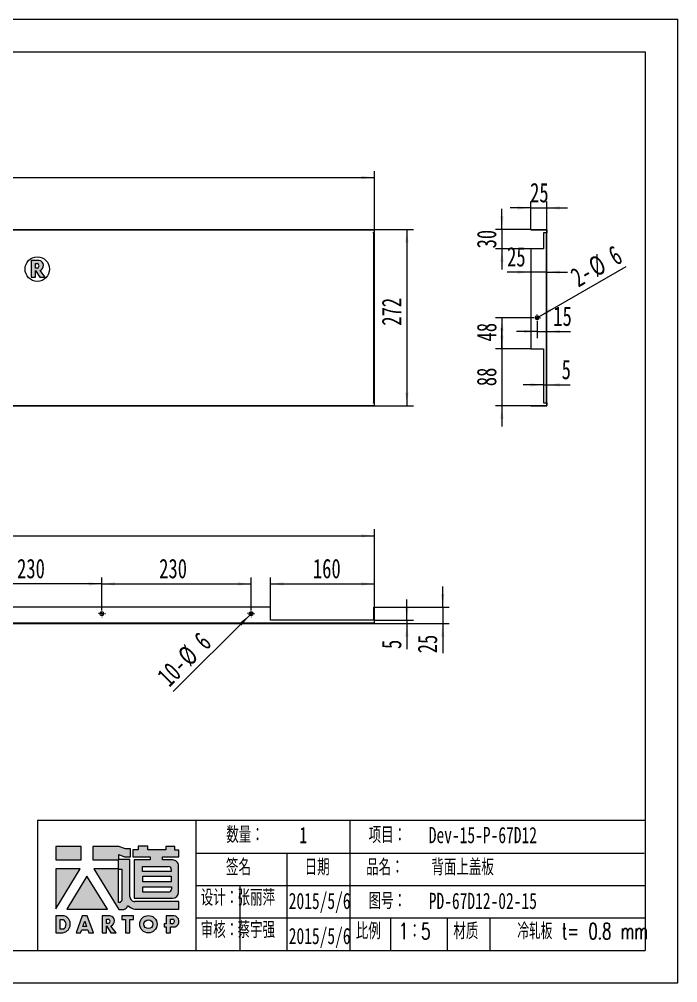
# Model space of a CAD drawing. Header units: millimetres. Extents: x 1 to 4201, y 2 to 2972.
# Drawn here: x 2172 to 4201, y 2 to 2972 of the extents above; entities that cross this region are included whole.
import ezdxf

# ---------------------------------------------------------------- set-up
doc = ezdxf.new("R2010")
doc.units = ezdxf.units.MM
doc.header["$LTSCALE"] = 10
doc.layers.add('A-TITLEBLOCK', color=7, linetype='Continuous', lineweight=15)
doc.styles.add('SLDTEXTSTYLE0', font='TXT', dxfattribs={"width": 0.7, "bigfont": 'bigfont'})
doc.styles.add('SLDTEXTSTYLE1', font='TXT', dxfattribs={"width": 0.7})
doc.styles.add('SLDTEXTSTYLE2', font='TXT', dxfattribs={"width": 0.6538461538461539, "bigfont": 'bigfont'})
doc.dimstyles.new('SLDDIMSTYLE0', dxfattribs={"dimtxt": 60, "dimasz": 40.8, "dimexe": 0, "dimexo": 0.0625, "dimgap": 15, "dimtad": 2, "dimlfac": 0.5, "dimrnd": 1e-09, "dimzin": 12, "dimdsep": 46, "dimtxsty": 'SLDTEXTSTYLE1', "dimsah": 1, "dimcen": 0.09, "dimadec": 0, "dimazin": 3, "dimtfac": 1, "dimtofl": 0, "dimtmove": 0, "dimatfit": 3, "dimfxl": 0, "dimfrac": 2, "dimtolj": 1, "dimtzin": 12, "dimarcsym": 0})
doc.dimstyles.new('SLDDIMSTYLE1', dxfattribs={"dimtxt": 60, "dimasz": 40.8, "dimexe": 0, "dimexo": 0.0625, "dimgap": 15, "dimtad": 2, "dimlfac": 0.5, "dimrnd": 1e-09, "dimzin": 12, "dimdsep": 46, "dimtxsty": 'SLDTEXTSTYLE1', "dimsah": 1, "dimcen": 0.09, "dimadec": 0, "dimazin": 3, "dimtfac": 1, "dimtmove": 0, "dimatfit": 0, "dimfxl": 0, "dimfrac": 2, "dimtolj": 1, "dimtzin": 12, "dimarcsym": 0})
doc.dimstyles.new('SLDDIMSTYLE2', dxfattribs={"dimtxt": 60, "dimasz": 40.8, "dimexe": 0, "dimexo": 0.0625, "dimgap": 15, "dimtad": 2, "dimlfac": 0.5, "dimrnd": 1e-09, "dimzin": 12, "dimdsep": 46, "dimtxsty": 'SLDTEXTSTYLE1', "dimblk1": 'NONE', "dimsah": 1, "dimcen": 0, "dimadec": 0, "dimazin": 3, "dimtfac": 1, "dimtmove": 0, "dimatfit": 3, "dimldrblk": 'NONE', "dimfxl": 0, "dimfrac": 2, "dimtolj": 1, "dimtzin": 12, "dimarcsym": 0})

# ---------------------------------------------------------------- blocks, each defined once
blk = doc.blocks.new('块1')
at = {"linetype": 'Continuous'}
for color, points in [(12, [(77.29822768506202, 224.8677738498255), (77.29822768506202, 265.6118224098179), (-0.686108220727677, 265.6118224098179), (-0.686108220727677, 224.8677738498255)]), (12, [(-0.4771970653583146, 73.47302008803423), (74.78762869193744, 196.3603448538186), (-0.4771970653583146, 196.3603448538186)]), (12, [(159.4076426689367, 72.65444282803158), (95.65125609747484, 174.0596668841406), (34.12508775829825, 72.65444282803158)]), (8, [(238.9569797004904, 40.63712587108566), (238.9569797004904, 51.90604751141469), (203.3522878362937, 51.90604751141469), (203.3522878362937, 40.61015724040494), (214.4612302452459, 40.61015724040494), (214.4612302452459, -0.0950247634592081), (227.7619072523318, -0.0950247634592081), (227.7619072523318, 40.63712587108566)])]:
    blk.add_hatch(color=color, dxfattribs=at).paths.add_polyline_path(points, flags=0)
h = blk.add_hatch(color=12, dxfattribs=at)
edge = h.paths.add_edge_path(flags=0)
edge.add_line((193.8394999689553, 225.6062384129394), (193.8394999689553, 240.8498602951054))
edge.add_line((193.8394999689553, 240.8498602951054), (211.0508472331591, 233.4144501836078))
edge.add_line((211.0508472331591, 233.4144501836078), (229.6586006538915, 233.4144501836078))
edge.add_line((229.6586006538915, 233.4144501836078), (229.6586006538915, 258.0423623399325))
edge.add_line((229.6586006538915, 258.0423623399325), (214.307295709883, 258.0423623399325))
edge.add_line((214.307295709883, 258.0423623399325), (194.3049686857645, 265.9417915377503))
edge.add_line((194.3049686857645, 265.9417915377503), (114.1472237249602, 265.9417915377503))
edge.add_line((114.1472237249602, 265.9417915377503), (114.1472237249602, 224.2903278757316))
edge.add_line((114.1472237249602, 224.2903278757316), (192.1388898464261, 224.2903278757316))
edge.add_line((192.1388898464261, 224.2903278757316), (192.1388898464261, 223.4479547652957))
edge.add_line((192.1388898464261, 223.4479547652957), (192.1388898464261, 196.8267435251857))
edge.add_line((192.1388898464261, 196.8267435251857), (116.5093858437205, 196.8267435251857))
edge.add_line((116.5093858437205, 196.8267435251857), (194.2994710250157, 71.63677361805625))
edge.add_line((194.2994710250157, 71.63677361805625), (209.7034992517888, 71.63677361805625))
edge.add_arc((206.3045323465091, 86.38147583234318), 15.13139846184647, 282.9811251691752, 345.4172256101925)
edge.add_line((220.9484714418974, 82.57171636726848), (220.9484714418969, 83.14841293412768))
edge.add_line((220.9484714418969, 83.14841293412768), (222.3069755353374, 83.14841293412768))
edge.add_arc((251.3725331194361, 114.0306678213124), 42.40896490827905, 226.7357971412295, 259.3209385163939)
edge.add_line((243.5138333869703, 72.35620150071529), (378.6873904313498, 72.35620150071482))
edge.add_line((378.6873904313498, 72.35620150071482), (378.6873904313498, 96.09890801538295))
edge.add_line((378.6873904313498, 96.09890801538295), (242.9381412204463, 96.09890801538434))
edge.add_arc((242.9381412202575, 110.8848079781989), 14.7858999628138, 180.0000000007005, 270.0000000007314, ccw=False)
edge.add_line((228.1522412574437, 110.8848079780181), (228.1522412574444, 225.6062384129394))
edge.add_line((228.1522412574444, 225.6062384129394), (193.8394999689553, 225.6062384129394))
edge = h.paths.add_edge_path(flags=0)
edge.add_line((197.0922720214697, 93.22119648508084), (192.8902369907465, 93.22119648508084))
edge.add_line((192.8902369907465, 93.22119648508084), (192.9250555177082, 196.2945096670751))
edge.add_line((192.9250555177082, 196.2945096670751), (202.8355076055022, 196.2929232771332))
edge.add_line((202.8355076055022, 196.2929232771332), (202.8355076055022, 99.12800711723456))
edge.add_arc((183.4910674726315, 112.1912485719966), 23.34214303271304, 305.6398792732127, 325.96896311389804, ccw=False)
h = blk.add_hatch(color=12, dxfattribs=at)
edge = h.paths.add_edge_path(flags=0)
edge.add_line((378.4546560721153, 233.4271413038236), (378.4546560721153, 254.5943435906697))
edge.add_line((378.4546560721153, 254.5943435906697), (366.4276041010927, 254.5943435906697))
edge.add_line((366.4276041010927, 254.5943435906697), (366.4276041010927, 266.0353885500371))
edge.add_line((366.4276041010927, 266.0353885500371), (338.9374613929119, 266.0353885500371))
edge.add_line((338.9374613929119, 266.0353885500371), (338.9374613929119, 255.1662371996509))
edge.add_line((338.9374613929119, 255.1662371996509), (282.8136622739997, 255.1662371996509))
edge.add_line((282.8136622739997, 255.1662371996509), (282.8136622739997, 266.6072821589707))
edge.add_line((282.8136622739997, 266.6072821589707), (253.4194959501901, 266.6072821589707))
edge.add_line((253.4194959501901, 266.6072821589707), (253.4194959501901, 254.9544541295903))
edge.add_line((253.4194959501901, 254.9544541295903), (237.1775697571455, 254.9544541295903))
edge.add_line((237.1775697571455, 254.9544541295903), (237.1775697571455, 233.8626053695338))
edge.add_line((237.1775697571455, 233.8626053695338), (290.7761094507538, 233.8626053695338))
edge.add_line((290.7761094507538, 233.8626053695338), (290.7761094507538, 224.5338387466311))
edge.add_line((290.7761094507538, 224.5338387466311), (240.8316824545665, 224.5338387466311))
edge.add_line((240.8316824545665, 224.5338387466311), (240.8316824545665, 106.4255139727371))
edge.add_line((240.8316824545665, 106.4255139727371), (359.3986917121388, 106.4255139727371))
edge.add_arc((359.398691712322, 124.9078889258355), 18.48237495309883, 269.9999999994329, 359.9999999994308)
edge.add_line((377.8810666654209, 124.9078889256516), (377.8810666654214, 205.7912958272879))
edge.add_arc((359.3986917122304, 205.7912958271966), 18.48237495319111, 2.829145976812388e-10, 90.00000000028388)
edge.add_line((359.3986917121388, 224.2736707803878), (328.0557556806828, 224.2736707803879))
edge.add_line((328.0557556806828, 224.2736707803879), (328.0557556806828, 233.4271413038236))
edge.add_line((328.0557556806828, 233.4271413038236), (378.4546560721153, 233.4271413038236))
h.paths.add_polyline_path([(267.3505715369024, 156.7680154619349), (267.3505715369024, 173.9303760959296), (354.9723089837269, 173.9303760959296), (354.9723089837269, 156.7680154619349)], flags=0)
edge = h.paths.add_edge_path(flags=0)
edge.add_line((266.776982131613, 204.2510489063192), (346.3047109115646, 204.2510489063192))
edge.add_arc((346.3047109112455, 195.0098614301565), 9.24118747616328, -1.9737740331038367e-09, 89.9999999980206, ccw=False)
edge.add_line((355.5458983874093, 195.0098614298383), (355.5458983874093, 188.232475490373))
edge.add_line((355.5458983874093, 188.232475490373), (266.776982131613, 188.232475490373))
edge.add_line((266.776982131613, 188.232475490373), (266.776982131613, 204.2510489063192))
edge = h.paths.add_edge_path(flags=0)
edge.add_line((267.3505715369024, 124.7316618245331), (267.3505715369024, 141.3221288497291))
edge.add_line((267.3505715369024, 141.3221288497291), (356.1176552395117, 141.3221288497291))
edge.add_line((356.1176552395117, 141.3221288497291), (356.1176552395117, 133.9728493009843))
edge.add_arc((346.8764677632923, 133.9728493007518), 9.241187476219043, -89.99999999855481, 1.4405259207705967e-09, ccw=False)
edge.add_line((346.8764677635256, 124.7316618245328), (267.3505715369024, 124.7316618245331))
h = blk.add_hatch(color=8, dxfattribs=at)
edge = h.paths.add_edge_path(flags=0)
edge.add_arc((17.81535706601056, 26.36675427794563), 26.61051678329958, 278.6604405932824, 432.3203452583787)
edge.add_line((25.89683156164924, 51.72043987689964), (0.07623424674751789, 51.72043987689964))
edge.add_line((0.07623424674751966, 51.72043987689964), (0.07623424674751966, 0.05964826539925383))
edge.add_line((0.07623424674751966, 0.05964826539925708), (21.82232309018872, 0.05964826539925708))
edge = h.paths.add_edge_path(flags=0)
edge.add_line((13.17716286528437, 40.40709931564966), (21.20864402698097, 40.40709931564966))
edge.add_arc((15.76839423670817, 25.6861929511785), 15.6939925440307, -65.785734817285, 69.71773257233048, ccw=False)
edge.add_line((22.20528709441949, 11.37298882664941), (13.17716286528437, 11.37298882664941))
edge.add_line((13.17716286528437, 11.37298882664941), (13.17716286528437, 40.40709931564966))
h = blk.add_hatch(color=8, dxfattribs=at)
h.paths.add_polyline_path([(115.7378806062193, -0.1077158836922283), (95.84550682216366, 52.14559240722975), (81.10994002706764, 52.14559240722975), (62.15949900704898, 0.004124614018299262), (76.11806290380329, 0.004124614018299262), (79.40199968915098, 9.2448465897523), (98.3121245213925, 9.2448465897523), (101.667530913423, -0.1077158836922283)], flags=0)
h.paths.add_polyline_path([(82.9828102265634, 19.20499644777674), (88.73336470949124, 35.58923276789682), (94.69832801328627, 19.20499644777674)], flags=0)
h = blk.add_hatch(color=8, dxfattribs=at)
edge = h.paths.add_edge_path(flags=0)
edge.add_arc((163.8131025106338, 35.98662347246316), 16.53253247824955, 290.6073250211866, 437.2124199352527)
edge.add_line((167.4723654785621, 52.10910543635211), (142.0771793933923, 52.10910543635211))
edge.add_line((142.0771793933923, 52.10910543635211), (142.0771793933923, -0.02443040669477625))
edge.add_line((142.0771793933923, -0.02443040669477738), (155.4969724115219, -0.02443040669477738))
edge.add_line((155.4969724115219, -0.02443040669477738), (155.4969724115219, 20.64305901793009))
edge.add_line((155.4969724115219, 20.64305901793009), (169.2906064484401, -0.2108312363449123))
edge.add_line((169.2906064484401, -0.210831236344914), (185.5068768830365, -0.210831236344914))
edge.add_line((185.5068768830365, -0.210831236344914), (169.6319144109021, 20.51193258011665))
edge = h.paths.add_edge_path(flags=0)
edge.add_arc((159.7594930397256, 35.21484471871754), 7.022768470381889, -77.47302943994771, 76.71957553051169, ccw=False)
edge.add_line((161.282725600419, 28.35926016635198), (155.3741912940099, 28.35926016635194))
edge.add_line((155.3741912940099, 28.35926016635194), (155.3741912940099, 42.04980620062136))
edge.add_line((155.3741912940099, 42.04980620062136), (161.3727439592916, 42.04980620062136))
h = blk.add_hatch(color=8, dxfattribs=at)
edge = h.paths.add_edge_path(flags=0)
edge.add_arc((285.0786990324971, 26.22953153925889), 26.76636592785213, 0, 360)
edge = h.paths.add_edge_path(flags=0)
edge.add_arc((285.0786990324971, 26.22953153925889), 13.75082885538559, 0, 360)
h = blk.add_hatch(color=8, dxfattribs=at)
edge = h.paths.add_edge_path(flags=0)
edge.add_arc((361.734741262733, 34.47335049427707), 17.57251622275269, 288.8958684179253, 445.2442177897109)
edge.add_line((363.1916571283577, 51.98536701321058), (362.4234735892284, 51.98536701321058))
edge.add_line((362.4234735892284, 51.98536701321058), (339.7841013464647, 51.98536701321058))
edge.add_line((339.7841013464647, 51.98536701321058), (339.7841013464647, 27.65490298920264))
edge.add_line((339.7841013464647, 27.65490298920264), (333.7769893006925, 27.65490298920264))
edge.add_line((333.7769893006925, 27.65490298920264), (333.7769893006925, 17.77883180287413))
edge.add_line((333.7769893006925, 17.77883180287413), (339.686975984198, 17.77883180287413))
edge.add_line((339.686975984198, 17.77883180287413), (339.686975984198, 0.06678702039386408))
edge.add_line((339.686975984198, 0.06678702039386245), (352.9033555050536, 0.06678702039386245))
edge.add_line((352.9033555050536, 0.06678702039386245), (352.9033555050536, 17.84783976974393))
edge.add_line((352.9033555050536, 17.84783976974393), (367.425586502883, 17.84783976974393))
edge = h.paths.add_edge_path(flags=0)
edge.add_arc((358.1200594606526, 34.62404376208357), 7.03063774923274, -79.01085638112988, 72.55127628001372, ccw=False)
edge.add_line((359.4602606755442, 27.72232456578624), (352.7072722273277, 27.72232456578613))
edge.add_line((352.7072722273277, 27.72232456578613), (352.7072722273277, 41.33117151306651))
edge.add_line((352.7072722273277, 41.33117151306651), (360.228211374754, 41.33117151306651))
at = {"layer": 'A-TITLEBLOCK'}
for p, q in [((77.29822768506202, 265.6118224098179), (-0.686108220727677, 265.6118224098179)), ((-0.686108220727677, 265.6118224098179), (-0.686108220727677, 224.8677738498255)), ((77.29822768506202, 224.8677738498255), (77.29822768506202, 265.6118224098179)), ((194.3049686857645, 265.9417915377503), (114.1472237249602, 265.9417915377503)), ((114.1472237249602, 265.9417915377503), (114.1472237249602, 224.2903278757316)), ((193.8394999689553, 240.8498602951054), (211.0508472331591, 233.4144501836078)), ((193.8394999689553, 225.6062384129394), (193.8394999689553, 240.8498602951054)), ((214.307295709883, 258.0423623399325), (194.3049686857645, 265.9417915377503)), ((229.6586006538915, 258.0423623399325), (214.307295709883, 258.0423623399325)), ((229.6586006538915, 233.4144501836078), (229.6586006538915, 258.0423623399325)), ((253.4194959501901, 254.9544541295903), (237.1775697571455, 254.9544541295903)), ((237.1775697571455, 254.9544541295903), (237.1775697571455, 233.8626053695338)), ((282.8136622739997, 266.6072821589707), (253.4194959501901, 266.6072821589707)), ((253.4194959501901, 266.6072821589707), (253.4194959501901, 254.9544541295903)), ((282.8136622739997, 255.1662371996509), (282.8136622739997, 266.6072821589707)), ((338.9374613929119, 255.1662371996509), (282.8136622739997, 255.1662371996509)), ((366.4276041010927, 266.0353885500371), (338.9374613929119, 266.0353885500371)), ((338.9374613929119, 266.0353885500371), (338.9374613929119, 255.1662371996509)), ((366.4276041010927, 254.5943435906697), (366.4276041010927, 266.0353885500371)), ((378.4546560721153, 254.5943435906697), (366.4276041010927, 254.5943435906697)), ((378.4546560721153, 233.4271413038236), (378.4546560721153, 254.5943435906697)), ((-0.686108220727677, 224.8677738498255), (77.29822768506202, 224.8677738498255)), ((114.1472237249602, 224.2903278757316), (192.1388898464261, 224.2903278757316)), ((192.1388898464261, 224.2903278757316), (192.1388898464261, 223.4479547652957)), ((192.1388898464261, 223.4479547652957), (192.1388898464261, 196.8267435251857)), ((228.1522412574444, 225.6062384129394), (193.8394999689553, 225.6062384129394)), ((211.0508472331591, 233.4144501836078), (229.6586006538915, 233.4144501836078)), ((228.1522412574444, 110.8848079780181), (228.1522412574444, 225.6062384129394)), ((237.1775697571455, 233.8626053695338), (290.7761094507538, 233.8626053695338)), ((290.7761094507538, 224.5338387466311), (240.8316824545665, 224.5338387466311)), ((240.8316824545665, 224.5338387466311), (240.8316824545665, 106.4255139727371)), ((290.7761094507538, 233.8626053695338), (290.7761094507538, 224.5338387466311)), ((328.0557556806828, 224.2736707803879), (328.0557556806828, 233.4271413038236)), ((328.0557556806828, 233.4271413038236), (378.4546560721153, 233.4271413038236)), ((359.3986917121388, 224.2736707803879), (328.0557556806828, 224.2736707803879)), ((74.78762869193744, 196.3603448538186), (-0.4771970653583146, 196.3603448538186)), ((-0.4771970653583146, 196.3603448538186), (-0.4771970653583146, 73.47302008803423)), ((-0.4771970653583146, 73.47302008803423), (74.78762869193744, 196.3603448538186)), ((192.1388898464261, 196.8267435251857), (116.5093858437205, 196.8267435251857)), ((116.5093858437205, 196.8267435251857), (194.2994710250157, 71.63677361805625)), ((192.8902369907465, 93.22119648508084), (192.9250555177082, 196.2945096670751)), ((192.9250555177082, 196.2945096670751), (202.8355076055022, 196.2929232771332)), ((202.8355076055022, 196.2929232771332), (202.8355076055022, 99.12800711723456)), ((266.776982131613, 188.232475490373), (266.776982131613, 204.2510489063192)), ((266.776982131613, 204.2510489063192), (346.3047109115646, 204.2510489063192)), ((355.5458983874093, 188.232475490373), (266.776982131613, 188.232475490373)), ((355.5458983874093, 195.0098614298383), (355.5458983874093, 188.232475490373)), ((377.8810666654214, 124.9078889256516), (377.8810666654214, 205.7912958272879)), ((95.65125609747484, 174.0596668841406), (34.12508775829825, 72.65444282803158)), ((159.4076426689367, 72.65444282803158), (95.65125609747484, 174.0596668841406)), ((267.3505715369024, 156.7680154619349), (267.3505715369024, 173.9303760959296)), ((267.3505715369024, 173.9303760959296), (354.9723089837269, 173.9303760959296)), ((354.9723089837269, 156.7680154619349), (267.3505715369024, 156.7680154619349)), ((354.9723089837269, 173.9303760959296), (354.9723089837269, 156.7680154619349)), ((267.3505715369024, 124.7316618245331), (267.3505715369024, 141.3221288497291)), ((267.3505715369024, 141.3221288497291), (356.1176552395117, 141.3221288497291)), ((346.8764677635256, 124.7316618245331), (267.3505715369024, 124.7316618245331)), ((356.1176552395117, 141.3221288497291), (356.1176552395117, 133.9728493009843)), ((197.0922720214697, 93.22119648508084), (192.8902369907465, 93.22119648508084)), ((240.8316824545665, 106.4255139727371), (359.3986917121388, 106.4255139727371)), ((378.6873904313498, 96.09890801538295), (242.9381412204463, 96.09890801538434)), ((378.6873904313498, 72.35620150071482), (378.6873904313498, 96.09890801538295)), ((34.12508775829825, 72.65444282803158), (159.4076426689367, 72.65444282803158)), ((194.2994710250157, 71.63677361805625), (209.7034992517888, 71.63677361805625)), ((220.9484714418969, 82.57171636726859), (220.9484714418969, 83.14841293412768)), ((220.9484714418969, 83.14841293412768), (222.3069755353374, 83.14841293412768)), ((243.5138333869702, 72.35620150071482), (378.6873904313498, 72.35620150071482)), ((25.89683156164924, 51.72043987689964), (0.07623424674751966, 51.72043987689964)), ((0.07623424674751966, 51.72043987689964), (0.07623424674751966, 0.05964826539925708)), ((13.17716286528437, 11.37298882664941), (13.17716286528437, 40.40709931564966)), ((13.17716286528437, 40.40709931564966), (21.20864402698097, 40.40709931564966)), ((81.10994002706764, 52.14559240722975), (62.15949900704898, 0.004124614018299262)), ((95.84550682216366, 52.14559240722975), (81.10994002706764, 52.14559240722975)), ((82.9828102265634, 19.20499644777674), (88.73336470949124, 35.58923276789682)), ((88.73336470949124, 35.58923276789682), (94.69832801328627, 19.20499644777674)), ((115.7378806062193, -0.1077158836922283), (95.84550682216366, 52.14559240722975)), ((167.4723654785621, 52.10910543635211), (142.0771793933923, 52.10910543635211)), ((142.0771793933923, 52.10910543635211), (142.0771793933923, -0.02443040669477738)), ((155.3741912940099, 28.35926016635194), (155.3741912940099, 42.04980620062136)), ((155.3741912940099, 42.04980620062136), (161.3727439592916, 42.04980620062136)), ((238.9569797004904, 51.90604751141469), (203.3522878362937, 51.90604751141469)), ((203.3522878362937, 51.90604751141469), (203.3522878362937, 40.61015724040494)), ((203.3522878362937, 40.61015724040494), (214.4612302452459, 40.61015724040494)), ((214.4612302452459, 40.61015724040494), (214.4612302452459, -0.0950247634592081)), ((227.7619072523318, -0.0950247634592081), (227.7619072523318, 40.63712587108566)), ((227.7619072523318, 40.63712587108566), (238.9569797004904, 40.63712587108566)), ((238.9569797004904, 40.63712587108566), (238.9569797004904, 51.90604751141469)), ((362.4234735892284, 51.98536701321058), (339.7841013464647, 51.98536701321058)), ((339.7841013464647, 51.98536701321058), (339.7841013464647, 27.65490298920264)), ((352.7072722273277, 27.72232456578613), (352.7072722273277, 41.33117151306651)), ((352.7072722273277, 41.33117151306651), (360.228211374754, 41.33117151306651)), ((363.1916571283577, 51.98536701321058), (362.4234735892284, 51.98536701321058)), ((0.07623424674751966, 0.05964826539925708), (21.82232309018872, 0.05964826539925708)), ((22.20528709441949, 11.37298882664941), (13.17716286528437, 11.37298882664941)), ((62.15949900704898, 0.004124614018299262), (76.11806290380329, 0.004124614018299262)), ((76.11806290380329, 0.004124614018299262), (79.40199968915098, 9.2448465897523)), ((79.40199968915098, 9.2448465897523), (98.3121245213925, 9.2448465897523)), ((94.69832801328627, 19.20499644777674), (82.9828102265634, 19.20499644777674)), ((98.3121245213925, 9.2448465897523), (101.667530913423, -0.1077158836922283)), ((161.282725600419, 28.35926016635194), (155.3741912940099, 28.35926016635194)), ((155.4969724115219, -0.02443040669477738), (155.4969724115219, 20.64305901793009)), ((155.4969724115219, 20.64305901793009), (169.2906064484401, -0.210831236344914)), ((185.5068768830365, -0.210831236344914), (169.6319144109021, 20.51193258011665)), ((339.7841013464647, 27.65490298920264), (333.7769893006925, 27.65490298920264)), ((333.7769893006925, 27.65490298920264), (333.7769893006925, 17.77883180287413)), ((333.7769893006925, 17.77883180287413), (339.686975984198, 17.77883180287413)), ((339.686975984198, 17.77883180287413), (339.686975984198, 0.06678702039386245)), ((339.686975984198, 0.06678702039386245), (352.9033555050536, 0.06678702039386245)), ((359.4602606755442, 27.72232456578613), (352.7072722273277, 27.72232456578613)), ((352.9033555050536, 0.06678702039386245), (352.9033555050536, 17.84783976974393)), ((352.9033555050536, 17.84783976974393), (367.425586502883, 17.84783976974393)), ((101.667530913423, -0.1077158836922283), (115.7378806062193, -0.1077158836922283)), ((142.0771793933923, -0.02443040669477738), (155.4969724115219, -0.02443040669477738)), ((169.2906064484401, -0.210831236344914), (185.5068768830365, -0.210831236344914)), ((214.4612302452459, -0.0950247634592081), (227.7619072523318, -0.0950247634592081))]:
    blk.add_line(p, q, dxfattribs=at)
for radius in [26.76636592785212, 13.75082885538558]:
    blk.add_circle((285.0786990324971, 26.22953153925889), radius, dxfattribs=at)
for centre, radius, start, end in [((359.3986917122304, 205.7912958271966), 18.48237495319128, 2.829145976812388e-10, 90.00000000028388), ((346.3047109112455, 195.0098614301565), 9.241187476163816, 359.9999999980279, 89.99999999802147), ((346.8764677632923, 133.9728493007518), 9.241187476219352, 270.0000000014468, 1.441269694505783e-09), ((359.398691712322, 124.9078889258355), 18.48237495309934, 269.9999999994329, 359.9999999994308), ((183.4910674726315, 112.1912485719966), 23.34214303271305, 305.6398792732136, 325.9689631138988), ((242.9381412202575, 110.8848079781989), 14.78589996281451, 180.0000000007013, 270.0000000007322), ((206.3045323465091, 86.38147583234318), 15.13139846184697, 282.9811251691752, 345.4172256101925), ((251.3725331194361, 114.0306678213124), 42.40896490827953, 226.7357971412295, 259.3209385163938), ((15.76839423670817, 25.6861929511785), 15.69399254403071, 294.2142651827166, 69.71773257233134), ((17.81535706601056, 26.36675427794563), 26.61051678329964, 278.6604405932824, 72.32034525837781), ((159.7594930397256, 35.21484471871754), 7.022768470381928, 282.5269705600539, 76.71957553051254), ((163.8131025106338, 35.98662347246316), 16.53253247824955, 290.6073250211866, 77.21241993525196), ((358.1200594606526, 34.62404376208357), 7.030637749232842, 280.9891436188715, 72.55127628001448), ((361.734741262733, 34.47335049427707), 17.57251622275277, 288.8958684179253, 85.24421778971013)]:
    blk.add_arc(centre, radius, start, end, dxfattribs=at)
blk = doc.blocks.new('_D_3')
at = {"layer": 'A-TITLEBLOCK'}
for p, q in [((3266.368886582489, 2324.267492468967), (3386.368886582489, 2324.267492468967)), ((3366.368886582489, 2324.267492468967), (3366.368886582489, 1780.267492468966)), ((3266.368886582489, 1780.267492468966), (3386.368886582489, 1780.267492468966))]:
    blk.add_line(p, q, dxfattribs=at)
for points in [[(3366.368886582489, 2324.267492468967), (3361.288886582489, 2283.467492468967), (3371.448886582489, 2283.467492468967)], [(3366.368886582489, 1780.267492468966), (3371.448886582489, 1821.067492468966), (3361.288886582489, 1821.067492468966)]]:
    blk.add_solid(points, dxfattribs=at)
at = {"layer": 'A-TITLEBLOCK', "insert": (3289.02482103202, 2027.503708263559), "char_height": 60, "attachment_point": 1, "rotation": 90.00000000000041, "style": 'SLDTEXTSTYLE1'}
blk.add_mtext('272', dxfattribs=at)
blk = doc.blocks.new('_D_4')
at = {"layer": 'A-TITLEBLOCK'}
for p, q in [((666.368886582489, 2324.267492468967), (666.368886582489, 2504.267492468968)), ((3266.368886582489, 2324.267492468967), (3266.368886582489, 2504.267492468968)), ((666.368886582489, 2484.267492468968), (3266.368886582489, 2484.267492468968))]:
    blk.add_line(p, q, dxfattribs=at)
for points in [[(666.368886582489, 2484.267492468968), (707.168886582489, 2479.187492468968), (707.168886582489, 2489.347492468968)], [(3266.368886582489, 2484.267492468968), (3225.568886582489, 2489.347492468968), (3225.568886582489, 2479.187492468968)]]:
    blk.add_solid(points, dxfattribs=at)
at = {"layer": 'A-TITLEBLOCK', "insert": (1927.115483682239, 2561.611558019439), "char_height": 60, "attachment_point": 1, "style": 'SLDTEXTSTYLE1'}
blk.add_mtext('1300', dxfattribs=at)
blk = doc.blocks.new('_D_5')
at = {"layer": 'A-TITLEBLOCK'}
for p, q in [((3747.760307358661, 2324.267492468967), (3747.760307358661, 2410.469875991591)), ((3797.760307358662, 2322.667492468966), (3797.760307358662, 2410.469875991591)), ((3747.760307358661, 2390.469875991591), (3684.260307358661, 2390.469875991591)), ((3747.760307358661, 2390.469875991591), (3797.760307358662, 2390.469875991591)), ((3797.760307358662, 2390.469875991591), (3861.260307358662, 2390.469875991591))]:
    blk.add_line(p, q, dxfattribs=at)
for points in [[(3747.760307358661, 2390.469875991591), (3706.960307358661, 2395.549875991591), (3706.960307358661, 2385.389875991591)], [(3797.760307358662, 2390.469875991591), (3838.560307358663, 2385.389875991591), (3838.560307358663, 2395.549875991591)]]:
    blk.add_solid(points, dxfattribs=at)
at = {"layer": 'A-TITLEBLOCK', "insert": (3745.920515446195, 2467.813941542061), "char_height": 60, "attachment_point": 1, "style": 'SLDTEXTSTYLE1'}
blk.add_mtext('25', dxfattribs=at)
blk = doc.blocks.new('_D_6')
at = {"layer": 'A-TITLEBLOCK'}
for p, q in [((3659.180083985691, 2324.267492468967), (3659.180083985691, 2387.767492468967)), ((3747.760307358661, 2324.267492468967), (3639.180083985691, 2324.267492468967)), ((3659.180083985691, 2324.267492468967), (3659.180083985691, 2264.267492468967)), ((3747.760307358662, 2264.267492468966), (3639.180083985691, 2264.267492468967)), ((3659.180083985691, 2264.267492468967), (3659.180083985691, 2200.767492468967))]:
    blk.add_line(p, q, dxfattribs=at)
for points in [[(3659.180083985691, 2324.267492468967), (3664.260083985692, 2365.067492468967), (3654.100083985692, 2365.067492468967)], [(3659.180083985691, 2264.267492468967), (3654.100083985691, 2223.467492468967), (3664.260083985691, 2223.467492468967)]]:
    blk.add_solid(points, dxfattribs=at)
at = {"layer": 'A-TITLEBLOCK', "insert": (3581.83601843522, 2265.835926725519), "char_height": 60, "attachment_point": 1, "rotation": 90, "style": 'SLDTEXTSTYLE1'}
blk.add_mtext('30', dxfattribs=at)
blk = doc.blocks.new('_D_7')
at = {"layer": 'A-TITLEBLOCK'}
for p, q in [((3659.180083985691, 1956.267492468965), (3659.18008398569, 2019.767492468965)), ((3747.760307358662, 1956.267492468966), (3639.180083985691, 1956.267492468965)), ((3659.180083985691, 1956.267492468965), (3659.180083985692, 1780.267492468965)), ((3747.760307358661, 1780.267492468966), (3639.180083985692, 1780.267492468965)), ((3659.180083985692, 1780.267492468965), (3659.180083985692, 1716.767492468965))]:
    blk.add_line(p, q, dxfattribs=at)
for points in [[(3659.180083985691, 1956.267492468965), (3664.26008398569, 1997.067492468965), (3654.100083985691, 1997.067492468965)], [(3659.180083985692, 1780.267492468965), (3654.100083985692, 1739.467492468965), (3664.260083985692, 1739.467492468965)]]:
    blk.add_solid(points, dxfattribs=at)
at = {"layer": 'A-TITLEBLOCK', "insert": (3581.83601843522, 1841.069944155523), "char_height": 60, "attachment_point": 1, "rotation": 90.00000000000081, "style": 'SLDTEXTSTYLE1'}
blk.add_mtext('88', dxfattribs=at)
blk = doc.blocks.new('_D_8')
at = {"layer": 'A-TITLEBLOCK'}
for p, q in [((3787.760307358662, 1845.133141287439), (3724.260307358662, 1845.133141287439)), ((3787.760307358662, 1845.133141287439), (3797.760307358662, 1845.133141287439)), ((3797.760307358662, 1845.133141287439), (3869.486743106072, 1845.133141287439))]:
    blk.add_line(p, q, dxfattribs=at)
for points in [[(3787.760307358662, 1845.133141287439), (3746.960307358662, 1850.213141287439), (3746.960307358662, 1840.05314128744)], [(3797.760307358662, 1845.133141287439), (3838.560307358663, 1840.05314128744), (3838.560307358663, 1850.213141287439)]]:
    blk.add_solid(points, dxfattribs=at)
at = {"layer": 'A-TITLEBLOCK', "insert": (3843.153408715998, 1922.477206837911), "char_height": 60, "attachment_point": 1, "style": 'SLDTEXTSTYLE1'}
blk.add_mtext('5', dxfattribs=at)
blk = doc.blocks.new('_D_9')
at = {"layer": 'A-TITLEBLOCK'}
for p, q in [((3756.760307358662, 2052.267492468966), (3639.329404891888, 2052.267492468966)), ((3659.329404891888, 2052.267492468966), (3659.329404891888, 1956.267492468966)), ((3747.760307358662, 1956.267492468966), (3639.329404891888, 1956.267492468966))]:
    blk.add_line(p, q, dxfattribs=at)
for points in [[(3659.329404891888, 2052.267492468966), (3654.249404891888, 2011.467492468966), (3664.409404891888, 2011.467492468966)], [(3659.329404891888, 1956.267492468966), (3664.409404891888, 1997.067492468966), (3654.249404891888, 1997.067492468966)]]:
    blk.add_solid(points, dxfattribs=at)
at = {"layer": 'A-TITLEBLOCK', "insert": (3581.985339341418, 1978.955305685188), "char_height": 60, "attachment_point": 1, "rotation": 90.00000000000041, "style": 'SLDTEXTSTYLE1'}
blk.add_mtext('48', dxfattribs=at)
blk = doc.blocks.new('_D_10')
at = {"layer": 'A-TITLEBLOCK'}
for p, q in [((3767.760307358662, 2041.267492468967), (3767.760307358662, 1989.541398470215)), ((3767.760307358662, 2009.541398470215), (3704.260307358662, 2009.541398470215)), ((3767.760307358662, 2009.541398470215), (3797.760307358662, 2009.541398470215)), ((3797.760307358662, 2009.541398470215), (3870.045566488648, 2009.541398470215))]:
    blk.add_line(p, q, dxfattribs=at)
for points in [[(3767.760307358662, 2009.541398470215), (3726.960307358662, 2014.621398470214), (3726.960307358662, 2004.461398470215)], [(3797.760307358662, 2009.541398470215), (3838.560307358663, 2004.461398470215), (3838.560307358663, 2014.621398470214)]]:
    blk.add_solid(points, dxfattribs=at)
at = {"layer": 'A-TITLEBLOCK', "insert": (3817.3788977085, 2086.885464020686), "char_height": 60, "attachment_point": 1, "style": 'SLDTEXTSTYLE1'}
blk.add_mtext('15', dxfattribs=at)
blk = doc.blocks.new('_D_11')
at = {"layer": 'A-TITLEBLOCK'}
for q in [(4041.555965115301, 2210.343489177706), (3762.564154935956, 2049.267492468967)]:
    blk.add_line((3772.956459781369, 2055.267492468966), q, dxfattribs=at)
blk.add_solid([(3772.956459781369, 2055.267492468966), (3810.830296255775, 2071.26808341774), (3805.750296255775, 2080.066901520191)], dxfattribs=at)
at = {"layer": 'A-TITLEBLOCK', "char_height": 60, "attachment_point": 1, "rotation": 29.999999999999993, "style": 'SLDTEXTSTYLE1'}
for s, insert in [('6', (3980.534496851983, 2263.535777926641)), ('%%c', (3919.322225233319, 2228.48353107411)), ('2-', (3864.59894852312, 2196.600357890325))]:
    blk.add_mtext(s, dxfattribs=dict(at, insert=insert))
blk = doc.blocks.new('_NONE')
blk = doc.blocks.new('_D_12')
at = {"layer": 'A-TITLEBLOCK'}
for p, q in [((3747.760307358662, 2192.697727030046), (3675.063262128076, 2192.697727030046)), ((3797.760307358662, 2192.697727030046), (3747.760307358662, 2192.697727030046)), ((3797.760307358662, 2192.697727030046), (3861.260307358662, 2192.697727030046))]:
    blk.add_line(p, q, dxfattribs=at)
for points in [[(3747.760307358662, 2192.697727030046), (3706.960307358662, 2197.777727030046), (3706.960307358662, 2187.617727030046)], [(3797.760307358662, 2192.697727030046), (3838.560307358663, 2187.617727030046), (3838.560307358663, 2197.777727030046)]]:
    blk.add_solid(points, dxfattribs=at)
at = {"layer": 'A-TITLEBLOCK', "insert": (3675.063262128076, 2270.041792580517), "char_height": 60, "attachment_point": 1, "style": 'SLDTEXTSTYLE1'}
blk.add_mtext('25', dxfattribs=at)
blk = doc.blocks.new('SW_CENTERMARKSYMBOL_0')
at = {"layer": 'A-TITLEBLOCK', "color": 0}
for p, q in [((-10.00000000000001, 0), (-10.9999999999999, 0)), ((0, 0), (-5.000000000000004, 0)), ((0, 10.00000000000001), (0, 10.9999999999999)), ((0, 0), (0, 5.000000000000004)), ((0, 0), (0, -5.000000000000004)), ((0, 0), (5.000000000000004, 0)), ((10.00000000000001, 0), (10.9999999999999, 0)), ((0, -10.00000000000001), (0, -11.00000000000018))]:
    blk.add_line(p, q, dxfattribs=at)
blk = doc.blocks.new('_D_17')
at = {"layer": 'A-TITLEBLOCK'}
for p, q in [((1966.368886582489, 1150.865957257823), (1966.368886582489, 1251.593427261931)), ((2426.368886582489, 1150.865957257823), (2426.368886582489, 1251.593427261931)), ((2426.368886582489, 1231.593427261931), (1966.368886582489, 1231.593427261931))]:
    blk.add_line(p, q, dxfattribs=at)
for points in [[(1966.368886582489, 1231.593427261931), (2007.168886582489, 1226.513427261931), (2007.168886582489, 1236.673427261931)], [(2426.368886582489, 1231.593427261931), (2385.568886582489, 1236.673427261931), (2385.568886582489, 1226.513427261931)]]:
    blk.add_solid(points, dxfattribs=at)
at = {"layer": 'A-TITLEBLOCK', "insert": (2165.344701343698, 1308.937492812402), "char_height": 60, "attachment_point": 1, "style": 'SLDTEXTSTYLE1'}
blk.add_mtext('230', dxfattribs=at)
blk = doc.blocks.new('_D_18')
at = {"layer": 'A-TITLEBLOCK'}
for p, q in [((2426.368886582489, 1150.865957257823), (2426.368886582489, 1251.593427261931)), ((2886.368886582489, 1150.865957257823), (2886.368886582489, 1251.593427261931)), ((2426.368886582489, 1231.593427261931), (2886.368886582489, 1231.593427261931))]:
    blk.add_line(p, q, dxfattribs=at)
for points in [[(2426.368886582489, 1231.593427261931), (2467.168886582489, 1226.513427261931), (2467.168886582489, 1236.673427261931)], [(2886.368886582489, 1231.593427261931), (2845.568886582489, 1236.673427261931), (2845.568886582489, 1226.513427261931)]]:
    blk.add_solid(points, dxfattribs=at)
at = {"layer": 'A-TITLEBLOCK', "insert": (2603.1418803408, 1308.937492812402), "char_height": 60, "attachment_point": 1, "style": 'SLDTEXTSTYLE1'}
blk.add_mtext('230', dxfattribs=at)
blk = doc.blocks.new('_D_20')
at = {"layer": 'A-TITLEBLOCK'}
for p, q in [((2946.368886582489, 1159.865957257823), (2946.368886582488, 1251.593427261929)), ((3266.368886582488, 1159.865957257823), (3266.368886582487, 1251.593427261932)), ((2946.368886582488, 1231.593427261929), (3266.368886582487, 1231.593427261932))]:
    blk.add_line(p, q, dxfattribs=at)
for points in [[(2946.368886582488, 1231.593427261929), (2987.168886582489, 1226.51342726193), (2987.168886582489, 1236.67342726193)], [(3266.368886582487, 1231.593427261932), (3225.568886582487, 1236.673427261932), (3225.568886582487, 1226.513427261932)]]:
    blk.add_solid(points, dxfattribs=at)
at = {"layer": 'A-TITLEBLOCK', "insert": (3076.781539876072, 1308.937492812402), "char_height": 60, "attachment_point": 1, "style": 'SLDTEXTSTYLE1'}
blk.add_mtext('160', dxfattribs=at)
blk = doc.blocks.new('_D_21')
at = {"layer": 'A-TITLEBLOCK'}
for p, q in [((3476.926500993844, 1159.865957257823), (3476.926500993844, 1223.365957257823)), ((3266.368886582488, 1159.865957257823), (3496.926500993844, 1159.865957257823)), ((3476.926500993844, 1159.865957257823), (3476.926500993844, 1109.865957257823)), ((3266.368886582489, 1109.865957257823), (3496.926500993844, 1109.865957257823)), ((3476.926500993844, 1109.865957257823), (3476.926500993844, 1017.74444337908))]:
    blk.add_line(p, q, dxfattribs=at)
for points in [[(3476.926500993844, 1159.865957257823), (3482.006500993844, 1200.665957257823), (3471.846500993845, 1200.665957257823)], [(3476.926500993844, 1109.865957257823), (3471.846500993845, 1069.065957257823), (3482.006500993844, 1069.065957257823)]]:
    blk.add_solid(points, dxfattribs=at)
at = {"layer": 'A-TITLEBLOCK', "insert": (3399.582435443373, 1017.74444337908), "char_height": 60, "attachment_point": 1, "rotation": 90.00000000000041, "style": 'SLDTEXTSTYLE1'}
blk.add_mtext('25', dxfattribs=at)
blk = doc.blocks.new('_D_22')
at = {"layer": 'A-TITLEBLOCK'}
for p, q in [((3366.368886582489, 1119.865957257823), (3366.368886582489, 1183.365957257823)), ((3266.368886582489, 1119.865957257823), (3386.368886582489, 1119.865957257823)), ((3266.368886582489, 1109.865957257823), (3386.368886582489, 1109.865957257823)), ((3366.368886582489, 1119.865957257823), (3366.368886582489, 1109.865957257823)), ((3366.368886582489, 1109.865957257823), (3366.368886582489, 1030.911110574116))]:
    blk.add_line(p, q, dxfattribs=at)
for points in [[(3366.368886582489, 1119.865957257823), (3371.448886582489, 1160.665957257823), (3361.288886582489, 1160.665957257823)], [(3366.368886582489, 1109.865957257823), (3361.288886582489, 1069.065957257823), (3371.448886582489, 1069.065957257823)]]:
    blk.add_solid(points, dxfattribs=at)
at = {"layer": 'A-TITLEBLOCK', "insert": (3289.024821032018, 1030.911110574116), "char_height": 60, "attachment_point": 1, "rotation": 90.00000000000041, "style": 'SLDTEXTSTYLE1'}
blk.add_mtext('5', dxfattribs=at)
blk = doc.blocks.new('_D_25')
at = {"layer": 'A-TITLEBLOCK'}
for p, q in [((666.3688865824888, 1159.865957257823), (666.3688865824867, 1399.865957257814)), ((3266.368886582488, 1159.865957257823), (3266.368886582486, 1399.865957257837)), ((666.3688865824869, 1379.865957257813), (3266.368886582486, 1379.865957257837))]:
    blk.add_line(p, q, dxfattribs=at)
for points in [[(666.3688865824869, 1379.865957257813), (707.1688865824868, 1374.785957257814), (707.1688865824868, 1384.945957257814)], [(3266.368886582486, 1379.865957257837), (3225.568886582485, 1384.945957257836), (3225.568886582485, 1374.785957257836)]]:
    blk.add_solid(points, dxfattribs=at)
at = {"layer": 'A-TITLEBLOCK', "insert": (1881.92828326069, 1457.210022808296), "char_height": 60, "attachment_point": 1, "style": 'SLDTEXTSTYLE1'}
blk.add_mtext('1300', dxfattribs=at)
blk = doc.blocks.new('_D_26')
at = {"layer": 'A-TITLEBLOCK'}
for q in [(2646.041415433547, 899.5384861088809), (2890.611527269608, 1144.108597944943)]:
    blk.add_line((2882.126245895369, 1135.623316570704), q, dxfattribs=at)
blk.add_solid([(2882.126245895369, 1135.623316570704), (2849.68418677453, 1110.36546234672), (2856.868391671386, 1103.181257449865)], dxfattribs=at)
at = {"layer": 'A-TITLEBLOCK', "char_height": 60, "attachment_point": 1, "rotation": 45.00000000000015, "style": 'SLDTEXTSTYLE1'}
for s, insert in [('6', (2705.131982818584, 1067.010831705064)), ('%%c', (2655.077657835365, 1017.310059511846)), ('10-', (2591.850526327974, 953.7293752144531))]:
    blk.add_mtext(s, dxfattribs=dict(at, insert=insert))
blk = doc.blocks.new('SW_CENTERMARKSYMBOL_2')
at = {"layer": 'A-TITLEBLOCK', "color": 0}
for p, q in [((-10.00000000000001, 0), (-11.00000000000018, 0)), ((0, 0), (-5.000000000000004, 0)), ((0, 10.00000000000001), (0, 11.00000000000004)), ((0, 0), (0, 5.000000000000004)), ((0, 0), (0, -5.000000000000004)), ((0, 0), (5.000000000000004, 0)), ((10.00000000000001, 0), (10.9999999999999, 0)), ((0, -10.00000000000001), (0, -11.00000000000004))]:
    blk.add_line(p, q, dxfattribs=at)
blk = doc.blocks.new('SW_CENTERMARKSYMBOL_3')
at = {"layer": 'A-TITLEBLOCK', "color": 0}
for p, q in [((-10.00000000000001, 0), (-10.9999999999999, 0)), ((0, 0), (-5.000000000000004, 0)), ((0, 10.00000000000001), (0, 11.00000000000004)), ((0, 0), (0, 5.000000000000004)), ((0, 0), (0, -5.000000000000004)), ((0, 0), (5.000000000000004, 0)), ((10.00000000000001, 0), (10.9999999999999, 0)), ((0, -10.00000000000001), (0, -11.00000000000004))]:
    blk.add_line(p, q, dxfattribs=at)

msp = doc.modelspace()

# ---------------------------------------------------------------- hatches: boundary and pattern name
at = {"linetype": 'Continuous'}
h = msp.add_hatch(color=179, dxfattribs=at)
edge = h.paths.add_edge_path(flags=0)
edge.add_arc((2230.148215134436, 2212.863763809953), 16.53253247824958, 290.6073250211861, 437.2124199352519)
edge.add_line((2233.807478102364, 2228.986245773841), (2208.412292017194, 2228.986245773841))
edge.add_line((2208.412292017194, 2228.986245773841), (2208.412292017194, 2176.852709930794))
edge.add_line((2208.412292017194, 2176.852709930794), (2221.832085035324, 2176.852709930794))
edge.add_line((2221.832085035324, 2176.852709930794), (2221.832085035324, 2197.520199355419))
edge.add_line((2221.832085035324, 2197.520199355419), (2235.625719072242, 2176.666309101144))
edge.add_line((2235.625719072242, 2176.666309101144), (2251.841989506839, 2176.666309101144))
edge.add_line((2251.841989506839, 2176.666309101144), (2235.967027034704, 2197.389072917606))
edge = h.paths.add_edge_path(flags=0)
edge.add_arc((2226.094605663528, 2212.091985056207), 7.0227684703819, -77.47302943995112, 76.71957553051288, ccw=False)
edge.add_line((2227.617838224221, 2205.236400503841), (2221.709303917812, 2205.236400503841))
edge.add_line((2221.709303917812, 2205.236400503841), (2221.709303917812, 2218.926946538111))
edge.add_line((2221.709303917812, 2218.926946538111), (2227.707856583094, 2218.926946538111))

# ---------------------------------------------------------------- linework, layer by layer
at = {"color": 7, "linetype": 'Continuous', "lineweight": 15}
for p, q in [((666.3689342662046, 2324.267507250918), (3266.368838898773, 2324.267507250918)), ((666.3689342662046, 2322.667480166568), (3266.368838898773, 2322.667480166568)), ((3266.368838898773, 2322.667480166568), (3266.368838898773, 2324.267507250918)), ((3266.368838898773, 2315.867484267367), (3266.368838898773, 2322.667480166568)), ((3747.7603066136, 2324.267507250918), (3747.7603066136, 2322.667480166568)), ((3747.7603066136, 2324.267507250918), (3787.760307582175, 2324.267507250918)), ((3747.7603066136, 2322.667480166568), (3787.760307582175, 2322.667480166568)), ((3787.760307582175, 2324.267507250918), (3787.760307582175, 2322.667480166568)), ((3787.760307582175, 2324.267507250918), (3796.160307399077, 2324.267507250918)), ((3787.760307582175, 2322.667480166568), (3796.160307399077, 2322.667480166568)), ((3796.160307399077, 2324.267507250918), (3796.160307399077, 2322.667480166568)), ((3797.760307358658, 2322.667480166568), (3796.160307399077, 2322.667480166568)), ((3796.160307399077, 2322.667480166568), (3796.160307399077, 2315.867484267367)), ((3797.760307358658, 2322.667480166568), (3797.760307358658, 2315.867484267367)), ((3263.168903939362, 2315.867484267367), (3266.368838898773, 2315.867484267367)), ((3263.168903939362, 2314.267486985339), (3263.168903939362, 2315.867484267367)), ((3264.768931023712, 2314.267486985339), (3263.168903939362, 2314.267486985339)), ((3264.768931023712, 1790.267497952594), (3264.768931023712, 2314.267486985339)), ((3264.768931023712, 2314.267486985339), (3266.368838898773, 2314.267486985339)), ((3266.368838898773, 1790.267497952594), (3266.368838898773, 2314.267486985339)), ((3787.760307582175, 2314.267486985339), (3787.760307582175, 2264.267489965571)), ((3796.160307399077, 2314.267486985339), (3787.760307582175, 2314.267486985339)), ((3796.160307399077, 2315.867484267367), (3797.760307358658, 2315.867484267367)), ((3796.160307399077, 2315.867484267367), (3796.160307399077, 2314.267486985339)), ((3796.160307399077, 1790.267497952594), (3796.160307399077, 2314.267486985339)), ((3797.760307358658, 2314.267486985339), (3796.160307399077, 2314.267486985339)), ((3797.760307358658, 2315.867484267367), (3797.760307358658, 2314.267486985339)), ((3797.760307358658, 1790.267497952594), (3797.760307358658, 2314.267486985339)), ((3747.7603066136, 2264.267489965571), (3747.7603066136, 1956.267491634501)), ((3787.760307582175, 2264.267489965571), (3747.7603066136, 2264.267489965571)), ((3747.7603066136, 1956.267491634501), (3787.760307582175, 1956.267491634501)), ((3787.760307582175, 1956.267491634501), (3787.760307582175, 1790.267497952594)), ((3263.168903939362, 1790.267497952594), (3264.768931023712, 1790.267497952594)), ((3263.168903939362, 1788.667500670565), (3263.168903939362, 1790.267497952594)), ((3266.368838898773, 1788.667500670565), (3263.168903939362, 1788.667500670565)), ((3264.768931023712, 1790.267497952594), (3266.368838898773, 1790.267497952594)), ((3266.368838898773, 1781.867504771365), (3266.368838898773, 1788.667500670565)), ((3787.760307582175, 1790.267497952594), (3796.160307399077, 1790.267497952594)), ((3797.760307358658, 1790.267497952594), (3796.160307399077, 1790.267497952594)), ((3796.160307399077, 1790.267497952594), (3796.160307399077, 1788.667500670565)), ((3796.160307399077, 1788.667500670565), (3796.160307399077, 1781.867504771365)), ((3796.160307399077, 1788.667500670565), (3797.760307358658, 1788.667500670565)), ((3797.760307358658, 1790.267497952594), (3797.760307358658, 1788.667500670565)), ((3797.760307358658, 1788.667500670565), (3797.760307358658, 1781.867504771365)), ((666.3689342662046, 1781.867504771365), (3266.368838898773, 1781.867504771365)), ((666.3689342662046, 1780.267477687014), (3266.368838898773, 1780.267477687014)), ((3266.368838898773, 1781.867504771365), (3266.368838898773, 1780.267477687014)), ((3747.7603066136, 1780.267477687014), (3747.7603066136, 1781.867504771365)), ((3747.7603066136, 1781.867504771365), (3787.760307582175, 1781.867504771365)), ((3747.7603066136, 1780.267477687014), (3787.760307582175, 1780.267477687014)), ((3787.760307582175, 1780.267477687014), (3787.760307582175, 1781.867504771365)), ((3787.760307582175, 1781.867504771365), (3796.160307399077, 1781.867504771365)), ((3787.760307582175, 1780.267477687014), (3796.160307399077, 1780.267477687014)), ((3796.160307399077, 1780.267477687014), (3796.160307399077, 1781.867504771365)), ((3797.760307358658, 1781.867504771365), (3796.160307399077, 1781.867504771365)), ((2946.368905655975, 1159.865958002882), (986.3688675090023, 1159.865958002882)), ((2946.368905655975, 1119.865957034307), (2946.368905655975, 1159.865958002882)), ((3266.368838898773, 1159.865958002882), (3264.768931023712, 1159.865958002882)), ((3264.768931023712, 1119.865957034307), (3264.768931023712, 1159.865958002882)), ((3266.368838898773, 1119.865957034307), (3266.368838898773, 1159.865958002882)), ((666.3689342662044, 1111.465957217405), (3266.368838898773, 1111.465957217405)), ((666.3689342662044, 1109.865957257824), (3266.368838898773, 1109.865957257824)), ((3266.368838898773, 1119.865957034307), (2946.368905655975, 1119.865957034307)), ((3266.368838898773, 1111.465957217405), (3266.368838898773, 1119.865957034307)), ((3266.368838898773, 1109.865957257824), (3266.368838898773, 1111.465957217405))]:
    msp.add_line(p, q, dxfattribs=at)
for centre in [(3767.760307358658, 2052.267492468967), (2426.368886582489, 1139.865957257824), (2886.368886582489, 1139.865957257824)]:
    msp.add_circle(centre, 6, dxfattribs=at)
for centre, start, end in [((3796.160307358658, 2322.667492468966), 0, 90), ((3796.160307358658, 1781.867492468966), 270.0000000000008, 0)]:
    msp.add_arc(centre, 1.600000000000364, start, end, dxfattribs=at)
at = {"layer": 'A-TITLEBLOCK', "linetype": 'Continuous'}
for p, q in [((0.7884356535324544, 2972.147801566396), (4200.788435653533, 2972.147801566396)), ((4200.788435653534, 2.147801566394373), (4200.788435653533, 2972.147801566396)), ((250.6340977196132, 2871.752703760564), (4100.634097719614, 2871.752703760564)), ((4100.634097719614, 2871.752703760564), (4100.634097719615, 101.7527037605631)), ((250.6340977196132, 101.7527037605631), (4100.634097719615, 101.7527037605631)), ((0.7884356535330095, 2.14780156639463), (4200.788435653534, 2.147801566394373))]:
    msp.add_line(p, q, dxfattribs=at)
at = {"layer": 'A-TITLEBLOCK'}
for p, q in [((2233.807478102364, 2228.986245773841), (2208.412292017194, 2228.986245773841)), ((2208.412292017194, 2228.986245773841), (2208.412292017194, 2176.852709930794)), ((2221.709303917812, 2205.236400503841), (2221.709303917812, 2218.926946538111)), ((2221.709303917812, 2218.926946538111), (2227.707856583094, 2218.926946538111)), ((2227.617838224221, 2205.236400503841), (2221.709303917812, 2205.236400503841)), ((2208.412292017194, 2176.852709930794), (2221.832085035324, 2176.852709930794)), ((2221.832085035324, 2176.852709930794), (2221.832085035324, 2197.520199355419)), ((2221.832085035324, 2197.520199355419), (2235.625719072242, 2176.666309101144)), ((2235.625719072242, 2176.666309101144), (2251.841989506839, 2176.666309101144)), ((2251.841989506839, 2176.666309101144), (2235.967027034704, 2197.389072917606)), ((4100.528060822431, 501.7527037605632), (2228.52738530025, 501.7527037605629)), ((2228.52738530025, 501.7527037605629), (2228.52738530025, 102.5638791969294)), ((2717.602373944739, 101.7527037605631), (2717.602373944739, 501.7527037605631)), ((3190.851905595983, 501.7527037605632), (3190.851905595983, 101.7527037605631)), ((2717.602373944739, 401.752703760563), (4097.710712432668, 401.752703760563)), ((2996.826703414528, 401.752703760563), (2996.826703414527, 101.7527037605631)), ((2717.602373944739, 301.7527037605631), (4100.398858578161, 301.7527037605631)), ((2851.540798927204, 301.7527037605631), (2851.540798927204, 101.7527037605631)), ((2717.602373944739, 201.7527037605631), (4100.634097719614, 201.7527037605632)), ((3317.31457484568, 101.7527037605631), (3317.31457484568, 201.7527037605631)), ((3491.935095946739, 101.7527037605631), (3491.935095946739, 201.7527037605631)), ((3622.644575645825, 101.7527037605631), (3622.644575645825, 201.7527037605631))]:
    msp.add_line(p, q, dxfattribs=at)
msp.add_circle((2227.617838224221, 2201.967044042792), 37.69513221119185, dxfattribs=at)
for centre, radius, start, end in [((2230.148215134436, 2212.863763809953), 16.53253247825014, 290.6073250211861, 77.21241993525112), ((2226.094605663528, 2212.091985056207), 7.022768470381969, 282.5269705600506, 76.71957553051374)]:
    msp.add_arc(centre, radius, start, end, dxfattribs=at)

# ---------------------------------------------------------------- block references
at = {"color": 7, "linetype": 'Continuous'}
msp.add_blockref('块1', (2284.993595422365, 156.3914446748675), dxfattribs=at)
at = {"layer": 'A-TITLEBLOCK'}
for name, p in [('SW_CENTERMARKSYMBOL_0', (3767.760307358662, 2052.267492468967)), ('SW_CENTERMARKSYMBOL_2', (2426.368886582489, 1139.865957257823)), ('SW_CENTERMARKSYMBOL_3', (2886.368886582489, 1139.865957257823))]:
    msp.add_blockref(name, p, dxfattribs=at)

# ---------------------------------------------------------------- texts
at = {"layer": 'A-TITLEBLOCK', "char_height": 50, "attachment_point": 1}
for s, insert, style in [('\\M+19094\\M+197CA\\M+18146', (2810.094267019112, 483.0009553161197), 'SLDTEXTSTYLE0'), ('1', (3035.091443978695, 482.3617575854263), 'SLDTEXTSTYLE1'), ('项\\M+196DA\\M+18146', (3248.394608121288, 482.3617564212733), 'SLDTEXTSTYLE0'), ('Dev-15-P-67D12', (3433.762364840764, 482.3617575854268), 'SLDTEXTSTYLE1'), ('签\\M+196BC', (2808.92254246459, 383.1489987202548), 'SLDTEXTSTYLE0'), ('\\M+193FA\\M+18AFA', (3051.421560770414, 383.1489987202548), 'SLDTEXTSTYLE0'), ('\\M+19569\\M+196BC\\M+18146', (3240.93165351582, 383.1489987202552), 'SLDTEXTSTYLE0'), ('\\M+19477\\M+196CA\\M+18FE3\\M+1E1B3\\M+194C2', (3441.868313658775, 383.1489998844085), 'SLDTEXTSTYLE0'), ('设计\\M+18146', (2731.074664811461, 289.3932295717106), 'SLDTEXTSTYLE0'), ('张丽\\M+1E4CA', (2844.494048253, 289.3932307358638), 'SLDTEXTSTYLE0'), ('2015/5/6', (3002.309460937724, 279.393233753349), 'SLDTEXTSTYLE1'), ('图\\M+18D86\\M+18146', (3248.394608121288, 279.3932325891957), 'SLDTEXTSTYLE0'), ('PD-67D12-02-15', (3433.6929254296, 279.393233753349), 'SLDTEXTSTYLE1'), ('审\\M+18A6A\\M+18146', (2731.074664811461, 190.0552373053995), 'SLDTEXTSTYLE0'), ('\\M+1E4EF\\M+18946强', (2844.494048253, 190.0552384695528), 'SLDTEXTSTYLE0'), ('\\M+194E4\\M+197E1', (3208.909396574586, 186.2635693187385), 'SLDTEXTSTYLE0'), ('1\\M+181465', (3341.120473175198, 186.2635704828913), 'SLDTEXTSTYLE0'), ('\\M+18DDE质', (3509.636854607982, 186.2635693187384), 'SLDTEXTSTYLE0'), ('\\M+197E2轧\\M+194C2 t= 0.8 mm', (3706.672905209358, 186.2635693187388), 'SLDTEXTSTYLE2'), ('2015/5/6', (3002.309460937725, 171.2635726808131), 'SLDTEXTSTYLE1')]:
    msp.add_mtext(s, dxfattribs=dict(at, insert=insert, style=style))

# ---------------------------------------------------------------- dimensions: what is measured, and where the dimension line sits
at = {"layer": 'A-TITLEBLOCK'}
for base, p1, p2, dimstyle, picture, middle in [((3266.368886582489, 2484.267492468968), (666.368886582489, 2324.267492468967), (3266.368886582489, 2324.267492468967), 'SLDDIMSTYLE0', '_D_4', (1979.782152462387, 2484.267492468968)), ((3797.760307358662, 2390.469875991591), (3747.760307358661, 2324.267492468967), (3797.760307358662, 2322.667492468966), 'SLDDIMSTYLE1', '_D_5', (3772.25384983627, 2390.469875991591)), ((3747.760307358662, 2192.697727030046), (3797.760307358662, 2322.667492468966), (3747.760307358662, 2264.267492468966), 'SLDDIMSTYLE1', '_D_12', (3701.39659651815, 2192.697727030046)), ((3797.760307358662, 2009.541398470215), (3767.760307358662, 2041.267492468967), (3797.760307358662, 1781.867492468966), 'SLDDIMSTYLE1', '_D_10', (3843.712232098575, 2009.541398470215)), ((3797.760307358662, 1845.13314128744), (3787.760307358662, 1790.267492468966), (3797.760307358662, 1781.867492468966), 'SLDDIMSTYLE1', '_D_8', (3856.320075911035, 1845.13314128744)), ((1966.368886582489, 1231.593427261931), (2426.368886582489, 1150.865957257823), (1966.368886582489, 1150.865957257823), 'SLDDIMSTYLE0', '_D_17', (2204.844704092963, 1231.593427261931)), ((2886.368886582489, 1231.593427261931), (2426.368886582489, 1150.865957257823), (2886.368886582489, 1150.865957257823), 'SLDDIMSTYLE0', '_D_18', (2642.641883090064, 1231.593427261931))]:
    dim = msp.add_linear_dim(base=base, p1=p1, p2=p2, dimstyle=dimstyle, dxfattribs=at)
    dim.commit()
    dim.dimension.update_dxf_attribs({"geometry": picture, "text_midpoint": middle, "dimtype": 160})
for base, p1, p2, angle, dimstyle, picture, middle in [((3659.180083985691, 2264.267492468967), (3747.760307358661, 2324.267492468967), (3747.760307358662, 2264.267492468966), 90.0000000000002, 'SLDDIMSTYLE1', '_D_6', (3659.180083985691, 2292.169261115593)), ((3366.36888658249, 1780.267492468966), (3266.368886582489, 2324.267492468967), (3266.368886582489, 1780.267492468966), 90.0000000000002, 'SLDDIMSTYLE0', '_D_3', (3366.36888658249, 2066.962043640835)), ((3659.329404891888, 1956.267492468966), (3756.760307358662, 2052.267492468966), (3747.760307358662, 1956.267492468966), 90.0000000000002, 'SLDDIMSTYLE0', '_D_9', (3659.329404891888, 2005.246972703274)), ((3659.180083985691, 1780.267492468965), (3747.760307358662, 1956.267492468966), (3747.760307358661, 1780.267492468966), 90.0000000000002, 'SLDDIMSTYLE1', '_D_7', (3659.180083985691, 1867.319943801621)), ((3266.368886582486, 1379.865957257837), (666.3688865824888, 1159.865957257823), (3266.368886582488, 1159.865957257823), 5.160914820974156e-13, 'SLDDIMSTYLE0', '_D_25', (1934.594952040838, 1379.865957257825)), ((3266.368886582487, 1231.593427261932), (2946.368886582489, 1159.865957257823), (3266.368886582488, 1159.865957257823), 5.292442989955306e-13, 'SLDDIMSTYLE0', '_D_20', (3116.239875253348, 1231.593427261931)), ((3476.926500993844, 1109.865957257823), (3266.368886582488, 1159.865957257823), (3266.368886582489, 1109.865957257823), 90.0000000000002, 'SLDDIMSTYLE1', '_D_21', (3476.926500993844, 1044.077777769154)), ((3366.368886582489, 1109.865957257823), (3266.368886582489, 1119.865957257823), (3266.368886582489, 1109.865957257823), 90.0000000000002, 'SLDDIMSTYLE1', '_D_22', (3366.368886582489, 1044.077777769154))]:
    dim = msp.add_linear_dim(base=base, p1=p1, p2=p2, angle=angle, dimstyle=dimstyle, dxfattribs=at)
    dim.commit()
    dim.dimension.update_dxf_attribs({"geometry": picture, "text_midpoint": middle, "dimtype": 160})
for p1, p2, text, picture, middle in [((3762.564154935956, 2049.267492468966), (3772.956459781369, 2055.267492468966), '2-<>', '_D_11', (3975.772543943519, 2172.363455520942)), ((2890.611527269608, 1144.108597944942), (2882.126245895369, 1135.623316570704), '10-<>', '_D_26', (2709.178268473243, 962.6753391485787))]:
    dim = msp.add_diameter_dim_2p(p1=p1, p2=p2, text=text, dimstyle='SLDDIMSTYLE2', dxfattribs=at)
    dim.commit()
    dim.dimension.update_dxf_attribs({"geometry": picture, "text_midpoint": middle, "dimtype": 163})

doc.saveas('drawing.dxf')
